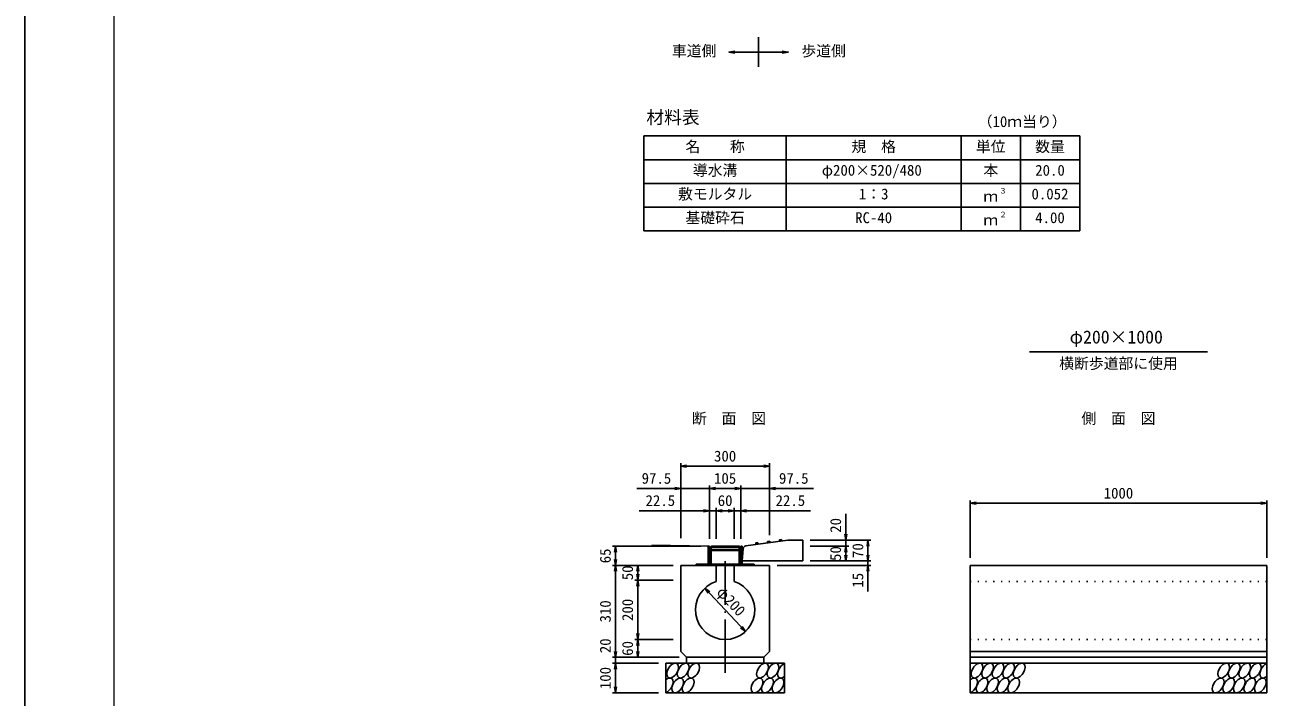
# Model space of a CAD drawing. Units: millimetres, scale not verified. Extents: x -6300 to 6300, y -4455 to 4455.
# Drawn here: x -6300 to -2086, y -237 to 2031 of the extents above; entities that cross this region are included whole.
import ezdxf
from ezdxf.enums import TextEntityAlignment as Align

# ---------------------------------------------------------------- set-up
doc = ezdxf.new("R2010")
doc.units = ezdxf.units.MM
doc.header["$LTSCALE"] = 15
doc.linetypes.add('DOTTED', pattern=[1.75, 0.25, -1.5])
doc.linetypes.add('LONG_DASHED_DOTTED', pattern=[15.25, 12, -1.5, 0.25, -1.5])
for name, color, linetype, lineweight in [('0-0_CENTER', 7, 'LONG_DASHED_DOTTED', 25), ('0-1_DIM', 7, 'Continuous', 25), ('0-2_Defpoints', 5, 'Continuous', 25), ('0-3_HATCH', 6, 'Continuous', 25), ('0-4_HYO', 3, 'Continuous', 25), ('0-5_HYO2', 4, 'Continuous', 25), ('0-6_OUTLINE', 3, 'Continuous', 25), ('0-7_OUTLINE2', 4, 'DOTTED', 25), ('0-8_TXT', 7, 'Continuous', 25), ('0-9_WAKU', 3, 'Continuous', 13)]:
    doc.layers.add(name, color=color, linetype=linetype, lineweight=lineweight)
doc.styles.add('ＭＳ ゴシック', font='')
doc.styles.get('ＭＳ ゴシック').set_extended_font_data('MS Gothic')

msp = doc.modelspace()

# ---------------------------------------------------------------- linework, layer by layer
at = {"layer": '0-0_CENTER'}
msp.add_line((-3937.72, -154.47), (-3937.72, 221.79), dxfattribs=at)
at = {"layer": '0-1_DIM'}
for p, q in [((-2910.63, 928.01), (-2310.63, 928.01)), ((-4087.72, 298.91), (-4087.72, 552.02)), ((-3787.72, 309.25), (-3787.72, 552.02)), ((-4087.72, 542.02), (-4067.72, 545.35)), ((-4087.72, 542.02), (-4067.72, 538.69)), ((-3787.72, 542.02), (-3807.71, 545.35)), ((-4087.72, 467.02), (-4235.61, 467.02)), ((-4087.72, 467.02), (-4107.71, 470.35)), ((-4087.72, 467.02), (-4107.71, 463.69)), ((-4087.72, 467.02), (-3990.22, 467.02)), ((-3990.22, 297.52), (-3990.22, 477.02)), ((-3990.22, 467.02), (-3970.22, 470.35)), ((-3990.22, 467.02), (-3885.22, 467.02)), ((-3990.22, 467.02), (-3970.22, 463.69)), ((-3885.22, 467.02), (-3905.21, 470.35)), ((-3885.22, 467.02), (-3905.21, 463.69)), ((-3885.22, 297.52), (-3885.22, 477.02)), ((-3885.22, 467.02), (-3787.72, 467.02)), ((-3787.72, 467.02), (-3767.72, 470.35)), ((-3787.72, 467.02), (-3767.72, 463.69)), ((-3787.72, 467.02), (-3639.83, 467.02)), ((-3110.63, 232.52), (-3110.63, 427.02)), ((-2110.63, 232.52), (-2110.63, 427.02)), ((-3990.22, 392.02), (-4010.21, 388.69)), ((-3967.72, 392.02), (-3990.22, 392.02)), ((-3967.72, 297.02), (-3967.72, 402.02)), ((-3967.72, 392.02), (-3947.72, 395.35)), ((-3967.72, 392.02), (-3947.72, 388.69)), ((-3967.72, 392.02), (-3907.72, 392.02)), ((-3907.72, 392.02), (-3927.71, 395.35)), ((-3907.72, 392.02), (-3927.71, 388.69)), ((-3907.72, 297.02), (-3907.72, 402.02)), ((-3907.72, 392.02), (-3885.22, 392.02)), ((-3885.22, 392.02), (-3865.22, 395.35)), ((-3885.22, 392.02), (-3649.96, 392.02)), ((-3885.22, 392.02), (-3865.22, 388.69)), ((-3110.63, 417.02), (-3090.63, 420.35)), ((-3110.63, 417.02), (-3090.63, 413.69)), ((-3110.63, 417.02), (-2110.63, 417.02)), ((-2110.63, 417.02), (-2130.63, 420.35)), ((-2110.63, 417.02), (-2130.63, 413.69)), ((-3530.72, 292.52), (-3527.38, 312.52)), ((-4019.72, 272.52), (-4317.72, 272.52)), ((-4307.72, 272.52), (-4311.05, 252.52)), ((-4307.72, 272.52), (-4304.38, 252.52)), ((-4307.72, 272.52), (-4307.72, 207.52)), ((-3650.72, 292.52), (-3445.72, 292.52)), ((-3650.72, 272.52), (-3520.72, 272.52)), ((-3530.72, 272.52), (-3534.05, 252.52)), ((-3530.72, 272.52), (-3530.72, 292.52)), ((-3530.72, 272.52), (-3530.72, 222.52)), ((-3530.72, 272.52), (-3527.38, 252.52)), ((-3455.72, 292.52), (-3459.05, 272.52)), ((-3455.72, 292.52), (-3452.38, 272.52)), ((-3455.72, 292.52), (-3455.72, 222.52)), ((-4307.72, 207.52), (-4311.05, 227.52)), ((-4307.72, 207.52), (-4304.38, 227.52)), ((-3650.72, 222.52), (-3445.72, 222.52)), ((-3530.72, 222.52), (-3534.05, 242.52)), ((-3530.72, 222.52), (-3527.38, 242.52)), ((-3455.72, 222.52), (-3459.05, 242.52)), ((-3455.72, 222.52), (-3452.38, 242.52)), ((-3455.72, 207.52), (-3455.72, 222.52)), ((-4112.72, 207.52), (-4317.72, 207.52)), ((-4307.72, 207.52), (-4311.05, 187.52)), ((-4307.72, 207.52), (-4304.38, 187.52)), ((-4307.72, 207.52), (-4307.72, -102.48)), ((-4232.72, 207.52), (-4236.05, 187.52)), ((-4232.72, 157.52), (-4236.05, 177.52)), ((-4232.72, 207.52), (-4232.72, 157.52)), ((-4232.72, 207.52), (-4229.38, 187.52)), ((-4232.72, 157.52), (-4229.38, 177.52)), ((-3762.72, 207.52), (-3445.72, 207.52)), ((-3455.72, 207.52), (-3459.05, 187.52)), ((-3455.72, 207.52), (-3455.72, 119.24)), ((-3455.72, 207.52), (-3452.38, 187.52)), ((-4112.72, 157.52), (-4242.72, 157.52)), ((-4232.72, 157.52), (-4236.05, 137.52)), ((-4232.72, 157.52), (-4232.72, -42.48)), ((-4232.72, 157.52), (-4229.38, 137.52)), ((-4005.95, 130.63), (-3989.87, 118.28)), ((-4005.95, 130.63), (-3994.74, 113.73)), ((-3869.48, -15.59), (-3880.69, 1.31)), ((-4232.72, -42.48), (-4236.05, -22.48)), ((-4232.72, -42.48), (-4229.38, -22.48)), ((-4307.72, -102.48), (-4311.05, -82.48)), ((-4307.72, -102.48), (-4304.38, -82.48)), ((-4112.72, -42.48), (-4242.72, -42.48)), ((-4232.72, -42.48), (-4236.05, -62.48)), ((-4232.72, -102.48), (-4236.05, -82.48)), ((-4232.72, -42.48), (-4232.72, -102.48)), ((-4232.72, -42.48), (-4229.38, -62.48)), ((-4232.72, -102.48), (-4229.38, -82.48)), ((-4092.72, -102.48), (-4317.72, -102.48)), ((-4162.72, -122.48), (-4317.72, -122.48)), ((-4307.72, -122.48), (-4311.05, -142.48)), ((-4307.72, -122.48), (-4307.72, -102.48)), ((-4307.72, -122.48), (-4304.38, -142.48)), ((-4307.72, -122.48), (-4307.72, -222.48)), ((-4307.72, -222.48), (-4311.05, -202.48)), ((-4307.72, -222.48), (-4304.38, -202.48)), ((-4162.72, -222.48), (-4317.72, -222.48))]:
    msp.add_line(p, q, dxfattribs=at)
for points in [[(-4087.72, 542.02), (-3787.72, 542.02), (-3807.71, 538.69)], [(-4227.51, 392.02), (-3990.22, 392.02), (-4010.21, 395.35)], [(-3530.72, 381.89), (-3530.72, 292.52), (-3534.05, 312.52)], [(-4005.95, 130.63), (-3869.48, -15.59), (-3885.57, -3.24)]]:
    msp.add_lwpolyline(points, dxfattribs=at)
at = {"layer": '0-2_Defpoints'}
msp.add_lwpolyline([(-6300, -4455), (6300, -4455), (6300, 4455), (-6300, 4455)], close=True, dxfattribs=at)
at = {"layer": '0-3_HATCH'}
for centre in [(-4114.82, -147.48), (-4079.35, -147.48), (-4043.87, -147.48), (-3811.67, -147.48), (-3776.19, -147.48), (-3087.74, -147.48), (-3052.26, -147.48), (-3016.78, -147.48), (-2981.31, -147.48), (-2945.83, -147.48), (-2255.53, -147.48), (-2220.06, -147.48), (-2184.58, -147.48), (-2149.1, -147.48), (-4097.94, -197.48), (-4062.47, -197.48), (-3830.26, -197.48), (-3794.79, -197.48), (-3759.31, -197.48), (-3070.85, -197.48), (-3035.38, -197.48), (-2999.9, -197.48), (-2964.43, -197.48), (-2274.13, -197.48), (-2238.65, -197.48), (-2203.17, -197.48), (-2167.7, -197.48), (-2132.22, -197.48)]:
    msp.add_ellipse(centre, major_axis=(14.54, 23.54), ratio=0.5792, dxfattribs=at)
for centre, start_param, end_param in [((-3740.72, -147.48), 0.6666252, 4.1103269), ((-2113.63, -147.48), 0.6666252, 4.1103269), ((-4133.42, -197.48), 3.7419964, 7.318141), ((-3106.33, -197.48), 3.7419964, 7.318141)]:
    msp.add_ellipse(centre, major_axis=(14.54, 23.54), ratio=0.5792, start_param=start_param, end_param=end_param, dxfattribs=at)
at = {"layer": '0-4_HYO'}
for p, q in [((-3731.52, 1656.4), (-3731.52, 1336.4)), ((-3141.52, 1656.4), (-3141.52, 1336.4)), ((-2941.52, 1656.4), (-2941.52, 1336.4)), ((-4211.52, 1576.4), (-2741.52, 1576.4))]:
    msp.add_line(p, q, dxfattribs=at)
msp.add_lwpolyline([(-4211.52, 1336.4), (-2741.52, 1336.4), (-2741.52, 1656.4), (-4211.52, 1656.4)], close=True, dxfattribs=at)
at = {"layer": '0-5_HYO2'}
for p, q in [((-4211.52, 1496.4), (-2741.52, 1496.4)), ((-4211.52, 1416.4), (-2741.52, 1416.4))]:
    msp.add_line(p, q, dxfattribs=at)
at = {"layer": '0-6_OUTLINE'}
for p, q in [((-3994.72, 272.52), (-4185.43, 275.38)), ((-3994.72, 212.02), (-3994.72, 272.52)), ((-3994.72, 272.52), (-3990.22, 272.52)), ((-3990.22, 212.02), (-3990.22, 272.52)), ((-3987.72, 212.02), (-3987.72, 267.82)), ((-3984.52, 212.02), (-3984.52, 267.82)), ((-3890.92, 260.62), (-3984.52, 260.62)), ((-3890.92, 257.42), (-3984.52, 257.42)), ((-3891.92, 272.02), (-3983.52, 272.02)), ((-3891.92, 268.82), (-3983.52, 268.82)), ((-3982.72, 257.42), (-3982.72, 260.62)), ((-3892.72, 257.42), (-3892.72, 260.62)), ((-3890.92, 267.82), (-3890.92, 212.02)), ((-3887.72, 267.82), (-3887.72, 212.02)), ((-3885.22, 212.02), (-3885.22, 272.52)), ((-3880.72, 272.52), (-3885.22, 272.52)), ((-3880.72, 212.02), (-3880.72, 272.52)), ((-3876.5, 264.65), (-3880.72, 222.52)), ((-3725.72, 292.52), (-3867.87, 273.57)), ((-3833.92, 283.14), (-3834.26, 278.05)), ((-3826.99, 284.06), (-3833.92, 283.14)), ((-3826.99, 284.06), (-3825.33, 279.24)), ((-3794.28, 288.42), (-3794.61, 283.33)), ((-3787.34, 289.35), (-3794.28, 288.42)), ((-3787.34, 289.35), (-3785.69, 284.52)), ((-3747.69, 294.63), (-3746.04, 289.81)), ((-3675.72, 292.52), (-3725.72, 292.52)), ((-3675.72, 292.52), (-3675.72, 222.52)), ((-3840.22, 212.02), (-4035.22, 212.02)), ((-4035.22, 207.52), (-4035.22, 212.02)), ((-3675.72, 222.52), (-3880.72, 222.52)), ((-3840.22, 207.52), (-3840.22, 212.02)), ((-4087.72, 207.52), (-4087.72, -82.48)), ((-4087.72, 207.52), (-3787.72, 207.52)), ((-3967.72, 207.52), (-3967.72, 152.91)), ((-3907.72, 207.52), (-3907.72, 152.91)), ((-3787.72, 207.52), (-3787.72, -82.48)), ((-2110.63, 207.52), (-3110.63, 207.52)), ((-3110.63, 207.52), (-3110.63, -222.48)), ((-2110.63, 207.52), (-2110.63, -222.48)), ((-4067.72, -102.48), (-4087.72, -82.48)), ((-3787.72, -82.48), (-3807.72, -102.48)), ((-2110.63, -82.48), (-3110.63, -82.48)), ((-4137.72, -122.48), (-3737.72, -122.48)), ((-4137.72, -122.48), (-4137.72, -222.48)), ((-4067.72, -102.48), (-4067.72, -122.48)), ((-4067.72, -102.48), (-3807.72, -102.48)), ((-3807.72, -102.48), (-3807.72, -122.48)), ((-3737.72, -122.48), (-3737.72, -222.48)), ((-2110.63, -102.48), (-3110.63, -102.48)), ((-2110.63, -122.48), (-3110.63, -122.48)), ((-4137.72, -222.48), (-3737.72, -222.48)), ((-2110.63, -222.48), (-3110.63, -222.48))]:
    msp.add_line(p, q, dxfattribs=at)
msp.add_lwpolyline([(-3747.69, 294.63), (-3754.63, 293.71), (-3754.96, 288.62)], dxfattribs=at)
for centre, radius, start, end in [((-3983.52, 267.82), 4.2, 90, 180.00001), ((-3983.52, 267.82), 1, 90, 180.00001), ((-3891.92, 267.82), 4.2, 0, 90), ((-3891.92, 267.82), 1, 0, 90), ((-3866.55, 263.65), 10, 97.59463, 174.28941), ((-3937.72, 57.52), 100, 107.45761, 72.54239)]:
    msp.add_arc(centre, radius, start, end, dxfattribs=at)
at = {"layer": '0-7_OUTLINE2'}
for p, q in [((-2110.63, 152.91), (-3110.63, 152.91)), ((-2110.63, -42.48), (-3110.63, -42.48))]:
    msp.add_line(p, q, dxfattribs=at)
at = {"layer": '0-8_TXT'}
for p, q in [((-3824.8, 1989.25), (-3824.8, 1889.25)), ((-3924.8, 1939.25), (-3724.8, 1939.25))]:
    msp.add_line(p, q, dxfattribs=at)
for points in [[(-3904.8, 1942.59), (-3924.8, 1939.25), (-3904.8, 1935.92)], [(-3744.8, 1935.92), (-3724.8, 1939.25), (-3744.8, 1942.59)]]:
    msp.add_lwpolyline(points, dxfattribs=at)
at = {"layer": '0-9_WAKU'}
msp.add_lwpolyline([(-6000, -4155), (6000, -4155), (6000, 4155), (-6000, 4155)], close=True, dxfattribs=at)

# ---------------------------------------------------------------- texts
at = {"layer": '0-1_DIM', "style": 'ＭＳ ゴシック'}
for s, p in [('300', (-3975.22, 547.02)), ('97.5', (-4219.38, 472.02)), ('105', (-3975.22, 472.02)), ('97.5', (-3756.05, 472.02)), ('1000', (-2660.63, 422.02)), ('22.5', (-4206.19, 397.02)), ('60', (-3962.72, 397.02)), ('22.5', (-3767.45, 397.02))]:
    msp.add_text(s, height=36.66, dxfattribs=at).set_placement(p, align=Align.BOTTOM_LEFT)
for s, rotation, p in [('20', 90, (-3535.72, 317.52)), ('65', 90, (-4312.72, 214.57)), ('50', 90, (-3535.72, 222.52)), ('70', 90, (-3460.72, 232.52)), ('50', 90, (-4237.72, 157.52)), ('15', 90, (-3460.72, 132.52)), ('φ200', 313.025, (-3977.42, 107.37)), ('310', 90, (-4312.72, 15.02)), ('200', 90, (-4237.72, 20.02)), ('20', 90, (-4312.72, -88.59)), ('60', 90, (-4237.72, -97.48)), ('100', 90, (-4312.72, -209.98))]:
    msp.add_text(s, height=36.66, rotation=rotation, dxfattribs=at).set_placement(p, align=Align.BOTTOM_LEFT)
at = {"layer": '0-8_TXT', "style": 'ＭＳ ゴシック'}
for s, height, p in [('車道側', 36.66, (-4117.23, 1914.25)), ('歩道側', 36.66, (-3680.45, 1914.25)), ('材料表', 43.99, (-4203.52, 1684.4)), ('（10ｍ当り）', 36.66, (-3085.52, 1675.6)), ('名\u3000\u3000称', 36.66, (-4071.52, 1591.4)), ('規\u3000格', 36.66, (-3511.52, 1591.4)), ('単位', 36.66, (-3091.52, 1591.4)), ('数量', 36.66, (-2891.52, 1591.4)), ('導水溝', 36.66, (-4046.52, 1511.4)), ('φ200×520/480', 36.66, (-3611.52, 1511.4)), ('本', 36.66, (-3066.52, 1511.4)), ('20.0', 36.66, (-2891.52, 1511.4)), ('敷モルタル', 36.66, (-4096.52, 1431.4)), ('1：3', 36.66, (-3486.52, 1431.4)), ('３', 18.33, (-3013.08, 1456.69)), ('0.052', 36.66, (-2904.02, 1431.4)), ('ｍ', 36.66, (-3066.52, 1423.4)), ('基礎砕石', 36.66, (-4071.52, 1351.4)), ('RC-40', 36.66, (-3499.02, 1351.4)), ('２', 18.33, (-3013.08, 1376.69)), ('4.00', 36.66, (-2891.52, 1351.4)), ('ｍ', 36.66, (-3066.52, 1343.4)), ('φ200×1000', 43.99, (-2775.63, 943.01)), ('横断歩道部に使用', 36.66, (-2810.63, 859.64)), ('断\u3000面\u3000図', 36.66, (-4049.8, 674.38)), ('側\u3000面\u3000図', 36.66, (-2735.63, 674.38))]:
    msp.add_text(s, height=height, dxfattribs=at).set_placement(p, align=Align.BOTTOM_LEFT)

doc.saveas('drawing.dxf')
